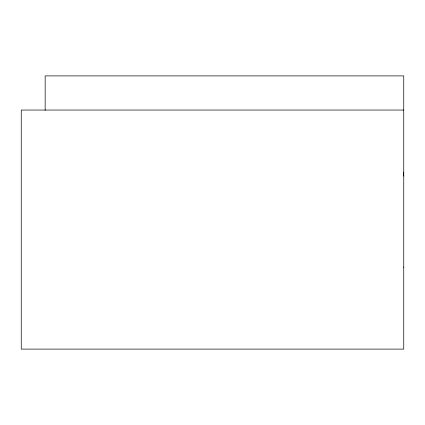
<?xml version="1.0" encoding="UTF-8"?>
<svg xmlns="http://www.w3.org/2000/svg" width="425" height="425" viewBox="0 0 425 425"><rect width="100%" height="100%" fill="white"/><g stroke="black" fill="none" stroke-linecap="round" stroke-linejoin="round"><path stroke-width="0.64" d="M403.75 110.043L21.25 110.043L21.25 349.106L403.75 349.106L403.75 75.894L45.156 75.894L45.156 110.373M403.463 267.144L403.745 267.144M403.458 172.088L403.75 176.072"/></g></svg>
